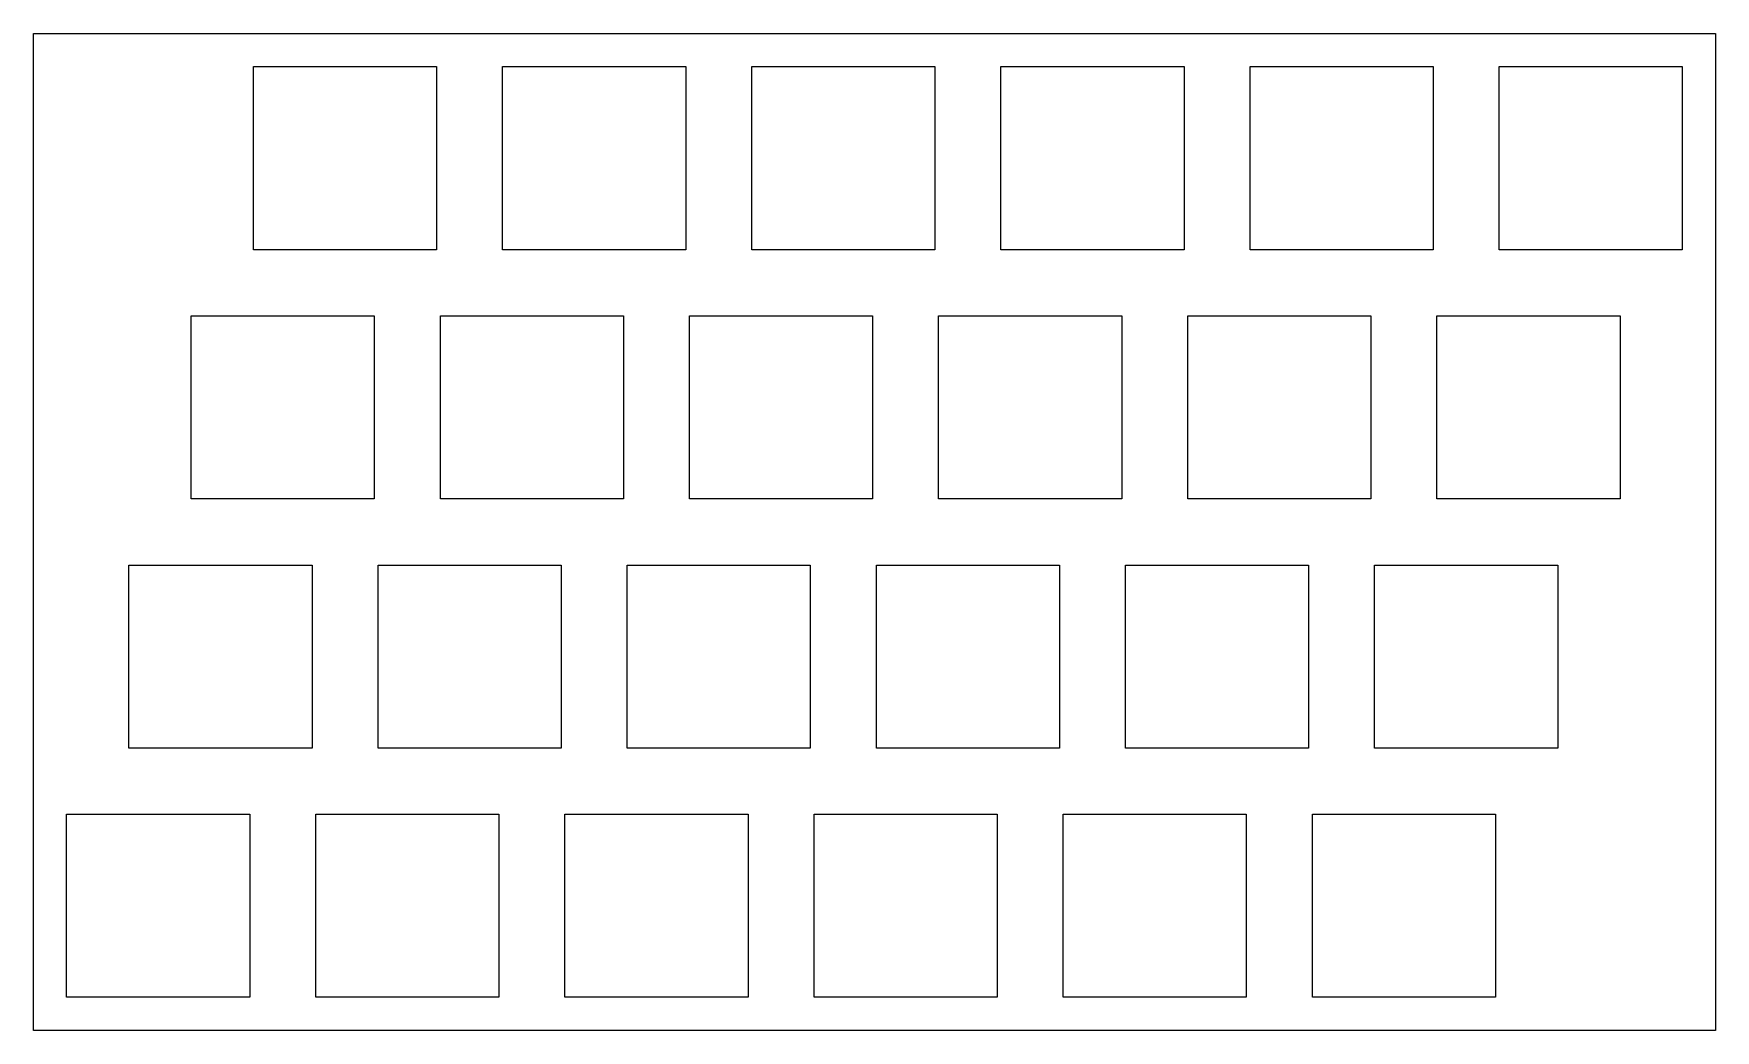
# Model space of a CAD drawing. Extents: x 0 to 129, y 0 to 76.
import ezdxf

# ---------------------------------------------------------------- set-up
doc = ezdxf.new("R2010")
doc.units = 0
doc.layers.get('0').update_dxf_attribs({"linetype": 'CONTINUOUS'})

msp = doc.modelspace()

# ---------------------------------------------------------------- linework, layer by layer
at = {"color": 0}
for p, q in [((0.09508, 76.2801), (128.683, 76.2801)), ((0.09508, 0.07993), (0.09508, 76.2801)), ((128.683, 76.2801), (128.683, 0.07993)), ((16.9072, 73.7553), (30.9066, 73.7553)), ((16.9072, 59.756), (16.9072, 73.7553)), ((30.9066, 73.7553), (30.9066, 59.756)), ((35.9572, 73.7553), (49.9565, 73.7553)), ((35.9572, 59.756), (35.9572, 73.7553)), ((49.9565, 73.7553), (49.9565, 59.756)), ((55.0072, 73.7553), (69.0065, 73.7553)), ((55.0072, 59.756), (55.0072, 73.7553)), ((69.0065, 73.7553), (69.0065, 59.756)), ((74.0572, 73.7553), (88.0565, 73.7553)), ((74.0572, 59.756), (74.0572, 73.7553)), ((88.0565, 73.7553), (88.0565, 59.756)), ((93.1072, 73.7553), (107.107, 73.7553)), ((93.1072, 59.756), (93.1072, 73.7553)), ((107.107, 73.7553), (107.107, 59.756)), ((112.157, 73.7553), (126.157, 73.7553)), ((112.157, 59.756), (112.157, 73.7553)), ((126.157, 73.7553), (126.157, 59.756)), ((30.9066, 59.756), (16.9072, 59.756)), ((49.9565, 59.756), (35.9572, 59.756)), ((69.0065, 59.756), (55.0072, 59.756)), ((88.0565, 59.756), (74.0572, 59.756)), ((107.107, 59.756), (93.1072, 59.756)), ((126.157, 59.756), (112.157, 59.756)), ((12.1447, 54.7053), (26.1441, 54.7053)), ((12.1447, 40.706), (12.1447, 54.7053)), ((26.1441, 54.7053), (26.1441, 40.706)), ((31.1947, 54.7053), (45.194, 54.7053)), ((31.1947, 40.706), (31.1947, 54.7053)), ((45.194, 54.7053), (45.194, 40.706)), ((50.2447, 54.7053), (64.244, 54.7053)), ((50.2447, 40.706), (50.2447, 54.7053)), ((64.244, 54.7053), (64.244, 40.706)), ((69.2947, 54.7053), (83.294, 54.7053)), ((69.2947, 40.706), (69.2947, 54.7053)), ((83.294, 54.7053), (83.294, 40.706)), ((88.3447, 54.7053), (102.344, 54.7053)), ((88.3447, 40.706), (88.3447, 54.7053)), ((102.344, 54.7053), (102.344, 40.706)), ((107.395, 54.7053), (121.394, 54.7053)), ((107.395, 40.706), (107.395, 54.7053)), ((121.394, 54.7053), (121.394, 40.706)), ((26.1441, 40.706), (12.1447, 40.706)), ((45.194, 40.706), (31.1947, 40.706)), ((64.244, 40.706), (50.2447, 40.706)), ((83.294, 40.706), (69.2947, 40.706)), ((102.344, 40.706), (88.3447, 40.706)), ((121.394, 40.706), (107.395, 40.706)), ((7.38216, 35.6553), (21.3817, 35.6553)), ((7.38216, 21.6559), (7.38216, 35.6553)), ((21.3817, 35.6553), (21.3817, 21.6559)), ((26.4322, 35.6553), (40.4315, 35.6553)), ((26.4322, 21.6559), (26.4322, 35.6553)), ((40.4315, 35.6553), (40.4315, 21.6559)), ((45.4822, 35.6553), (59.4815, 35.6553)), ((45.4822, 21.6559), (45.4822, 35.6553)), ((59.4815, 35.6553), (59.4815, 21.6559)), ((64.5322, 35.6553), (78.5315, 35.6553)), ((64.5322, 21.6559), (64.5322, 35.6553)), ((78.5315, 35.6553), (78.5315, 21.6559)), ((83.5822, 35.6553), (97.5815, 35.6553)), ((83.5822, 21.6559), (83.5822, 35.6553)), ((97.5815, 35.6553), (97.5815, 21.6559)), ((102.632, 35.6553), (116.632, 35.6553)), ((102.632, 21.6559), (102.632, 35.6553)), ((116.632, 35.6553), (116.632, 21.6559)), ((21.3817, 21.6559), (7.38216, 21.6559)), ((40.4315, 21.6559), (26.4322, 21.6559)), ((59.4815, 21.6559), (45.4822, 21.6559)), ((78.5315, 21.6559), (64.5322, 21.6559)), ((97.5815, 21.6559), (83.5822, 21.6559)), ((116.632, 21.6559), (102.632, 21.6559)), ((2.61965, 16.6054), (16.6192, 16.6054)), ((2.61965, 2.60587), (2.61965, 16.6054)), ((16.6192, 16.6054), (16.6192, 2.60587)), ((21.6697, 16.6054), (35.669, 16.6054)), ((21.6697, 2.60587), (21.6697, 16.6054)), ((35.669, 16.6054), (35.669, 2.60587)), ((40.7197, 16.6054), (54.719, 16.6054)), ((40.7197, 2.60587), (40.7197, 16.6054)), ((54.719, 16.6054), (54.719, 2.60587)), ((59.7697, 16.6054), (73.769, 16.6054)), ((59.7697, 2.60587), (59.7697, 16.6054)), ((73.769, 16.6054), (73.769, 2.60587)), ((78.8197, 16.6054), (92.819, 16.6054)), ((78.8197, 2.60587), (78.8197, 16.6054)), ((92.819, 16.6054), (92.819, 2.60587)), ((97.8683, 16.6054), (111.869, 16.6054)), ((97.8683, 2.60587), (97.8683, 16.6054)), ((111.869, 16.6054), (111.869, 2.60587)), ((16.6192, 2.60587), (2.61965, 2.60587)), ((35.669, 2.60587), (21.6697, 2.60587)), ((54.719, 2.60587), (40.7197, 2.60587)), ((73.769, 2.60587), (59.7697, 2.60587)), ((92.819, 2.60587), (78.8197, 2.60587)), ((111.869, 2.60587), (97.8683, 2.60587)), ((128.683, 0.07993), (0.09508, 0.07993))]:
    msp.add_line(p, q, dxfattribs=at)

doc.saveas('drawing.dxf')
